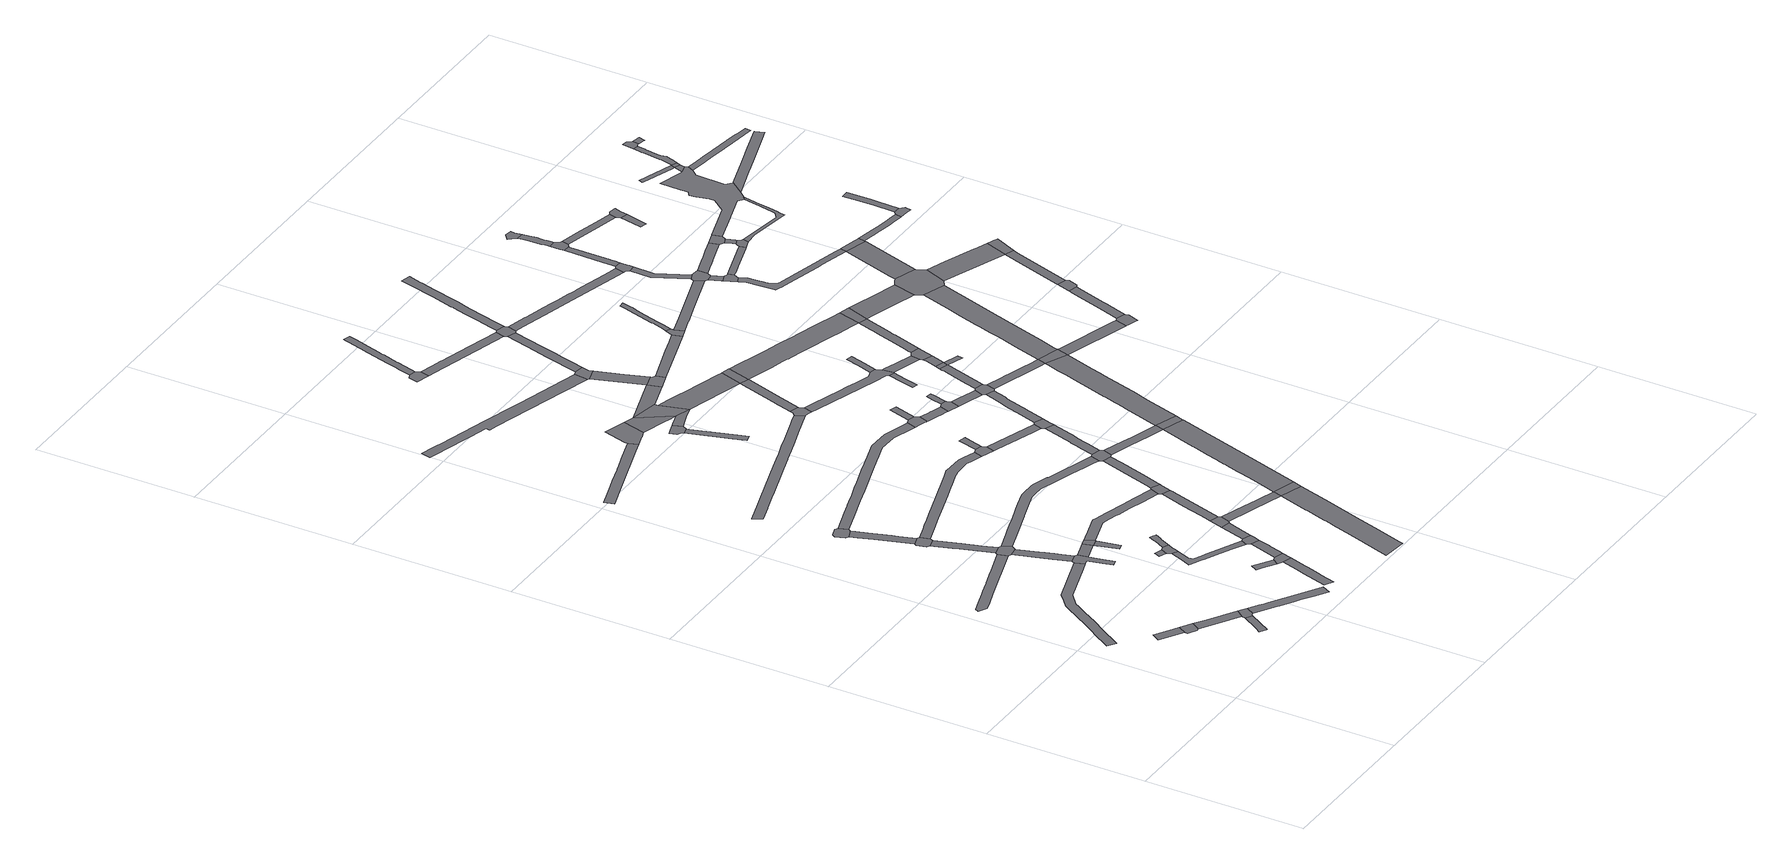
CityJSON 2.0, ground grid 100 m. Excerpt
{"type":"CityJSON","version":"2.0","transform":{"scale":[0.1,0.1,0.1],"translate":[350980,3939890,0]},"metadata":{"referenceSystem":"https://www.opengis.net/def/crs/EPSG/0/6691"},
"CityObjects":{
"road1":{"type":"Road","attributes":{"RoadStructureAttribute.sectionType":"1"},"geometry":[{"type":"MultiSurface","lod":"1","boundaries":[[[0,1,2,3,4,5]]]}]},
"road2":{"type":"Road","geometry":[{"type":"MultiSurface","lod":"1","boundaries":[[[6,7,8,1,0,9]]]}]},
"road3":{"type":"Road","attributes":{"RoadStructureAttribute.sectionType":"1"},"geometry":[{"type":"MultiSurface","lod":"1","boundaries":[[[10,11,12,8,7,13,14]]]}]},
"road4":{"type":"Road","attributes":{"RoadStructureAttribute.sectionType":"1"},"geometry":[{"type":"MultiSurface","lod":"1","boundaries":[[[15,16,17,18,19,20,21,22,23,24,25,26,27,28,29,30,31,32,33,34,35,36]]]}]},
"road5":{"type":"Road","attributes":{"RoadStructureAttribute.sectionType":"1"},"geometry":[{"type":"MultiSurface","lod":"1","boundaries":[[[37,38,39,40,41,42]]]}]},
"road6":{"type":"Road","attributes":{"RoadStructureAttribute.sectionType":"1"},"geometry":[{"type":"MultiSurface","lod":"1","boundaries":[[[43,44,45,46,47,48,49,50,51,52,53,54,55,56,57,58,59]]]}]},
"road7":{"type":"Road","geometry":[{"type":"MultiSurface","lod":"1","boundaries":[[[37,42,60,61,62,63,10,14]]]}]},
"road8":{"type":"Road","attributes":{"RoadStructureAttribute.sectionType":"1"},"geometry":[{"type":"MultiSurface","lod":"1","boundaries":[[[64,65,66,67,68,69,70,71,62,61,72,73,74,75,76,77,78]]]}]},
"road9":{"type":"Road","geometry":[{"type":"MultiSurface","lod":"1","boundaries":[[[79,80,81,82,83,84,85,86]]]}]},
"road10":{"type":"Road","attributes":{"RoadStructureAttribute.sectionType":"1"},"geometry":[{"type":"MultiSurface","lod":"1","boundaries":[[[87,88,89,90,91,92,84,83,93,94,95,96]]]}]},
"road11":{"type":"Road","geometry":[{"type":"MultiSurface","lod":"1","boundaries":[[[97,98,99,100,101,102,103,87,96]]]}]},
"road12":{"type":"Road","attributes":{"RoadStructureAttribute.sectionType":"1"},"geometry":[{"type":"MultiSurface","lod":"1","boundaries":[[[104,105,106,107,108,109,101,100,110,111,112,113]]]}]},
"road13":{"type":"Road","geometry":[{"type":"MultiSurface","lod":"1","boundaries":[[[114,115,116,117,118,119,120,121,122,123,27,26]]]}]},
"road14":{"type":"Road","attributes":{"RoadStructureAttribute.sectionType":"1"},"geometry":[{"type":"MultiSurface","lod":"1","boundaries":[[[124,125,126,123,122,127,128,129,130,131,132]]]}]},
"road15":{"type":"Road","geometry":[{"type":"MultiSurface","lod":"1","boundaries":[[[131,133,134,104,113,43,59,132]]]}]},
"road16":{"type":"Road","attributes":{"RoadStructureAttribute.sectionType":"1"},"geometry":[{"type":"MultiSurface","lod":"1","boundaries":[[[135,121,120,136,137]]]}]},
"road17":{"type":"Road","attributes":{"RoadStructureAttribute.sectionType":"1"},"geometry":[{"type":"MultiSurface","lod":"1","boundaries":[[[138,139,140,141,142,143,144,145,146,147,148,149]]]}]},
"road18":{"type":"Road","geometry":[{"type":"MultiSurface","lod":"1","boundaries":[[[150,151,152,153,154,155]]]}]},
"road19":{"type":"Road","geometry":[{"type":"MultiSurface","lod":"1","boundaries":[[[156,157,158,159,160]]]}]},
"road20":{"type":"Road","geometry":[{"type":"MultiSurface","lod":"1","boundaries":[[[161,162,163,164]]]}]},
"road21":{"type":"Road","geometry":[{"type":"MultiSurface","lod":"1","boundaries":[[[135,137,164,163,165,166]]]}]},
"road22":{"type":"Road","geometry":[{"type":"MultiSurface","lod":"1","boundaries":[[[167,150,155,168,169,170,171,172,173,174]]]}]},
"road23":{"type":"Road","attributes":{"RoadStructureAttribute.sectionType":"1"},"geometry":[{"type":"MultiSurface","lod":"1","boundaries":[[[175,176,177,178,179,180,181,182,169,168,183,184,185,186,187,188,189,190,191,192,193,194,195,196]]]}]},
"road24":{"type":"Road","geometry":[{"type":"MultiSurface","lod":"1","boundaries":[[[149,148,197,198,199,156,160]]]}]},
"road25":{"type":"Road","attributes":{"RoadStructureAttribute.sectionType":"1"},"geometry":[{"type":"MultiSurface","lod":"1","boundaries":[[[200,201,202,203,204,205,206,207,208,167,174]]]}]},
"road26":{"type":"Road","attributes":{"RoadStructureAttribute.sectionType":"1"},"geometry":[{"type":"MultiSurface","lod":"1","boundaries":[[[209,210,211,212,213,214,215,216,217,218,219,220,221,222,223]]]}]},
"road27":{"type":"Road","attributes":{"RoadStructureAttribute.sectionType":"1"},"geometry":[{"type":"MultiSurface","lod":"1","boundaries":[[[198,224,225,226,227,228,229,230,231,199]]]}]},
"road28":{"type":"Road","geometry":[{"type":"MultiSurface","lod":"1","boundaries":[[[232,229,228,233,234,235,175,196]]]}]},
"road29":{"type":"Road","attributes":{"RoadStructureAttribute.sectionType":"1"},"geometry":[{"type":"MultiSurface","lod":"1","boundaries":[[[234,236,237,238,239,235]]]}]},
"road30":{"type":"Road","attributes":{"RoadStructureAttribute.sectionType":"1"},"geometry":[{"type":"MultiSurface","lod":"1","boundaries":[[[240,241,242,243,244,245,246,247,248,249,250,251,252,253,254,103,102,255,256,257,258,259,260,261,262,263,264,265,266,267,268,269]]]}]},
"road31":{"type":"Road","attributes":{"RoadStructureAttribute.sectionType":"1"},"geometry":[{"type":"MultiSurface","lod":"1","boundaries":[[[270,271,272,273,274,275,276,277,278,279,280,166,165,281,282,283,284,285,286,287,288,289,290]]]}]},
"road32":{"type":"Road","geometry":[{"type":"MultiSurface","lod":"1","boundaries":[[[291,292,293,294,295,238,237,296]]]}]},
"road33":{"type":"Road","attributes":{"RoadStructureAttribute.sectionType":"1"},"geometry":[{"type":"MultiSurface","lod":"1","boundaries":[[[297,298,299,300,301,302,303,304,305,306,307,308,309,310,311,312,313,314,315,316,317,318,319,320,321,322,323,324,325,326,327,328,329,330,331,332,333,334,335,134,133]]]}]},
"road34":{"type":"Road","attributes":{"RoadStructureAttribute.sectionType":"1"},"geometry":[{"type":"MultiSurface","lod":"1","boundaries":[[[336,337,338,339,340,341,342,343,344,345,346,347,348,349,350,351,352,353,354,355,356,357,358,359,360,361,362,363,364,365,366]]]}]},
"road35":{"type":"Road","attributes":{"RoadStructureAttribute.sectionType":"1"},"geometry":[{"type":"MultiSurface","lod":"1","boundaries":[[[85,367,368,369,370,371,372,373,374,375,376,377,378,379,380,381,382,383,384,385,386,387,388,389,390,391,392,393,394,395,396,397,398,399,400,86]]]}]},
"road36":{"type":"Road","attributes":{"RoadStructureAttribute.sectionType":"1"},"geometry":[{"type":"MultiSurface","lod":"1","boundaries":[[[401,402,403,404,405,406,407,408,293,292]]]}]},
"road37":{"type":"Road","attributes":{"RoadStructureAttribute.sectionType":"1"},"geometry":[{"type":"MultiSurface","lod":"1","boundaries":[[[409,410,411,412,413,414,415,416,417,418,419,420,421,422,423,424,425]]]}]},
"road38":{"type":"Road","geometry":[{"type":"MultiSurface","lod":"1","boundaries":[[[213,212,426,427,428,429,430,431]]]}]},
"road39":{"type":"Road","attributes":{"RoadStructureAttribute.sectionType":"1"},"geometry":[{"type":"MultiSurface","lod":"1","boundaries":[[[432,433,434,435,436,437,438,439,440,441,442,443,444,445,446,447,448,449,450,451,452,453]]]}]},
"road40":{"type":"Road","attributes":{"RoadStructureAttribute.sectionType":"1"},"geometry":[{"type":"MultiSurface","lod":"1","boundaries":[[[454,455,414,456,457,458,291,296]]]}]},
"road41":{"type":"Road","geometry":[{"type":"MultiSurface","lod":"1","boundaries":[[[289,405,404,459,460,461,462,290]]]}]},
"road42":{"type":"Road","attributes":{"RoadStructureAttribute.sectionType":"1"},"geometry":[{"type":"MultiSurface","lod":"1","boundaries":[[[463,464,465,466,467,468,469,470]]]}]},
"road43":{"type":"Road","attributes":{"RoadStructureAttribute.sectionType":"1"},"geometry":[{"type":"MultiSurface","lod":"1","boundaries":[[[471,472,473,474,475,476,463,470]]]}]},
"road44":{"type":"Road","attributes":{"RoadStructureAttribute.sectionType":"1"},"geometry":[{"type":"MultiSurface","lod":"1","boundaries":[[[477,478,479,480,481,429,428]]]}]},
"road45":{"type":"Road","attributes":{"RoadStructureAttribute.sectionType":"1"},"geometry":[{"type":"MultiSurface","lod":"1","boundaries":[[[482,483,484,462,461,485,486,487,488,489,490]]]}]},
"road46":{"type":"Road","attributes":{"RoadStructureAttribute.sectionType":"1"},"geometry":[{"type":"MultiSurface","lod":"1","boundaries":[[[480,491,465,464,492,493,494]]]}]},
"road47":{"type":"Road","geometry":[{"type":"MultiSurface","lod":"1","boundaries":[[[480,494,495,496,481]]]}]},
"road48":{"type":"Road","geometry":[{"type":"MultiSurface","lod":"1","boundaries":[[[414,413,497,456]]]}]},
"road49":{"type":"Road","geometry":[{"type":"MultiSurface","lod":"1","boundaries":[[[240,269,498,499,500,501]]]}]},
"road50":{"type":"Road","geometry":[{"type":"MultiSurface","lod":"1","boundaries":[[[502,503,504,505,506,507]]]}]},
"road51":{"type":"Road","geometry":[{"type":"MultiSurface","lod":"1","boundaries":[[[500,508,509,510,511,501]]]}]},
"road52":{"type":"Road","attributes":{"RoadStructureAttribute.sectionType":"1"},"geometry":[{"type":"MultiSurface","lod":"1","boundaries":[[[481,496,512,513,514]]]}]},
"road53":{"type":"Road","geometry":[{"type":"MultiSurface","lod":"1","boundaries":[[[515,516,517,518,519,312,311,482,490]]]}]},
"road54":{"type":"Road","geometry":[{"type":"MultiSurface","lod":"1","boundaries":[[[520,366,365,521,522,523,524,525]]]}]},
"road55":{"type":"Road","attributes":{"RoadStructureAttribute.sectionType":"1"},"geometry":[{"type":"MultiSurface","lod":"1","boundaries":[[[498,526,527,528,529,530,531,532,533,534,535,499]]]}]},
"road56":{"type":"Road","geometry":[{"type":"MultiSurface","lod":"1","boundaries":[[[382,381,536,537,538,539,540,541,542]]]}]},
"road57":{"type":"Road","attributes":{"RoadStructureAttribute.sectionType":"1"},"geometry":[{"type":"MultiSurface","lod":"1","boundaries":[[[543,544,545,546,547,548,549,550,551,552,553,554,555,556,557,558,559,560,561,562,563,564,502,507]]]}]},
"road58":{"type":"Road","attributes":{"RoadStructureAttribute.sectionType":"1"},"geometry":[{"type":"MultiSurface","lod":"1","boundaries":[[[565,566,567,568,569,519,518,570,571,572,573,574,575,576,577,578]]]}]},
"road59":{"type":"Road","attributes":{"RoadStructureAttribute.sectionType":"1"},"geometry":[{"type":"MultiSurface","lod":"1","boundaries":[[[579,580,581,582,583,584,585,586,495,494,587,588]]]}]},
"road60":{"type":"Road","attributes":{"RoadStructureAttribute.sectionType":"1"},"geometry":[{"type":"MultiSurface","lod":"1","boundaries":[[[589,590,591,592,593,594,595,596,597,598,599,600,601,602,603,604,456,497]]]}]},
"road61":{"type":"Road","geometry":[{"type":"MultiSurface","lod":"1","boundaries":[[[541,605,606,542]]]}]},
"road62":{"type":"Road","attributes":{"RoadStructureAttribute.sectionType":"1"},"geometry":[{"type":"MultiSurface","lod":"1","boundaries":[[[607,514,608,609,610]]]}]},
"road63":{"type":"Road","attributes":{"RoadStructureAttribute.sectionType":"1"},"geometry":[{"type":"MultiSurface","lod":"1","boundaries":[[[611,612,613,614,516,515,615,616,617,618,619,620,591,621]]]}]},
"road64":{"type":"Road","geometry":[{"type":"MultiSurface","lod":"1","boundaries":[[[622,623,624,444,443,607,610]]]}]},
"road65":{"type":"Road","attributes":{"RoadStructureAttribute.sectionType":"1"},"geometry":[{"type":"MultiSurface","lod":"1","boundaries":[[[524,625,626,587,627,628,629,525]]]}]},
"road66":{"type":"Road","geometry":[{"type":"MultiSurface","lod":"1","boundaries":[[[513,630,631,632,633,634,635,608,514]]]}]},
"road67":{"type":"Road","attributes":{"RoadStructureAttribute.sectionType":"1"},"geometry":[{"type":"MultiSurface","lod":"1","boundaries":[[[636,637,638,639,540,539,640,641,642,643,644,645]]]}]},
"road68":{"type":"Road","attributes":{"RoadStructureAttribute.sectionType":"1"},"geometry":[{"type":"MultiSurface","lod":"1","boundaries":[[[646,647,648,649,650,651,652,653,654,655,656,657,506,505]]]}]},
"road69":{"type":"Road","geometry":[{"type":"MultiSurface","lod":"1","boundaries":[[[532,531,578,577,658,659,660,661]]]}]},
"road70":{"type":"Road","geometry":[{"type":"MultiSurface","lod":"1","boundaries":[[[662,663,664,636,645,665,666]]]}]},
"road71":{"type":"Road","attributes":{"RoadStructureAttribute.sectionType":"1"},"geometry":[{"type":"MultiSurface","lod":"1","boundaries":[[[667,668,669,670,671,672,673,674,675,676,677,523,522,678,679,680,681,682,683]]]}]},
"road72":{"type":"Road","geometry":[{"type":"MultiSurface","lod":"1","boundaries":[[[587,626,684,685,686,588]]]}]},
"road73":{"type":"Road","attributes":{"RoadStructureAttribute.sectionType":"1"},"geometry":[{"type":"MultiSurface","lod":"1","boundaries":[[[687,688,689,690,691,692,693,694,695,696,697,624,623]]]}]},
"road74":{"type":"Road","geometry":[{"type":"MultiSurface","lod":"1","boundaries":[[[663,698,699,700,701,664]]]}]},
"road75":{"type":"Road","attributes":{"RoadStructureAttribute.sectionType":"1"},"geometry":[{"type":"MultiSurface","lod":"1","boundaries":[[[660,702,703,704,705,706,707,708,709,710,711,712,661]]]}]},
"road76":{"type":"Road","attributes":{"RoadStructureAttribute.sectionType":"1"},"geometry":[{"type":"MultiSurface","lod":"1","boundaries":[[[665,713,714,715,716,717,718,666]]]}]},
"road77":{"type":"Road","geometry":[{"type":"MultiSurface","lod":"1","boundaries":[[[591,590,719,720,721,621]]]}]},
"road78":{"type":"Road","attributes":{"RoadStructureAttribute.sectionType":"1"},"geometry":[{"type":"MultiSurface","lod":"1","boundaries":[[[722,723,633,632,724,725,726]]]}]},
"road79":{"type":"Road","geometry":[{"type":"MultiSurface","lod":"1","boundaries":[[[727,728,729,730,667,683]]]}]},
"road80":{"type":"Road","geometry":[{"type":"MultiSurface","lod":"1","boundaries":[[[731,732,733,716,715,709,708,734]]]}]},
"road81":{"type":"Road","geometry":[{"type":"MultiSurface","lod":"1","boundaries":[[[693,692,735,736,737,738,739,652,651]]]}]},
"road82":{"type":"Road","geometry":[{"type":"MultiSurface","lod":"1","boundaries":[[[670,740,741,742,743,671]]]}]},
"road83":{"type":"Road","attributes":{"RoadStructureAttribute.sectionType":"1"},"geometry":[{"type":"MultiSurface","lod":"1","boundaries":[[[744,745,746,747,748,749,750,751,752,753,754,755,756,757,758,759,760,761,762,763,621,721,764,765,766,767,768,769,770]]]}]},
"road84":{"type":"Road","attributes":{"RoadStructureAttribute.sectionType":"1"},"geometry":[{"type":"MultiSurface","lod":"1","boundaries":[[[668,771,772,773,774,775,776,777,669]]]}]},
"road85":{"type":"Road","attributes":{"RoadStructureAttribute.sectionType":"1"},"geometry":[{"type":"MultiSurface","lod":"1","boundaries":[[[778,779,780,781,733,732,782,783,784,785,786,787,788,789,785,790]]]}]},
"road86":{"type":"Road","geometry":[{"type":"MultiSurface","lod":"1","boundaries":[[[785,789,791,790]]]}]},
"road87":{"type":"Road","attributes":{"RoadStructureAttribute.sectionType":"1"},"geometry":[{"type":"MultiSurface","lod":"1","boundaries":[[[792,793,794,795,796,731,734,797,798,799,800,801,802,744,803]]]}]},
"road88":{"type":"Road","geometry":[{"type":"MultiSurface","lod":"1","boundaries":[[[804,805,726,725,806,807]]]}]},
"road89":{"type":"Road","attributes":{"RoadStructureAttribute.sectionType":"1"},"geometry":[{"type":"MultiSurface","lod":"1","boundaries":[[[808,809,810,811,812,813,814,815,685,684,816,817,818,819,820,821,822,823,824,825,826,827,828,829,830,831,832,833]]]}]},
"road90":{"type":"Road","attributes":{"RoadStructureAttribute.sectionType":"1"},"geometry":[{"type":"MultiSurface","lod":"1","boundaries":[[[834,835,836,837,838,839,840,841,842,843,844,739,738,845,846,847,848,849,850,851,852,853,854,855]]]}]},
"road91":{"type":"Road","attributes":{"RoadStructureAttribute.sectionType":"1"},"geometry":[{"type":"MultiSurface","lod":"1","boundaries":[[[856,857,858,859,860,791,789]]]}]},
"road92":{"type":"Road","geometry":[{"type":"MultiSurface","lod":"1","boundaries":[[[775,774,858,857,861,862,863]]]}]},
"road93":{"type":"Road","attributes":{"RoadStructureAttribute.sectionType":"1"},"geometry":[{"type":"MultiSurface","lod":"1","boundaries":[[[864,865,866,867,868,869,870,871,872,873,874,875,876,877,878,805,804]]]}]},
"road94":{"type":"Road","attributes":{"RoadStructureAttribute.sectionType":"1"},"geometry":[{"type":"MultiSurface","lod":"1","boundaries":[[[879,880,881,882,883,884,885,886,887,888,889,890,891,892,893,894,895,896,897,898,899,736,735]]]}]},
"road95":{"type":"Road","geometry":[{"type":"MultiSurface","lod":"1","boundaries":[[[744,770,900,803]]]}]},
"road96":{"type":"Road","attributes":{"RoadStructureAttribute.sectionType":"1"},"geometry":[{"type":"MultiSurface","lod":"1","boundaries":[[[806,901,902,903,904,905,906,907,807]]]}]},
"road97":{"type":"Road","geometry":[{"type":"MultiSurface","lod":"1","boundaries":[[[832,908,909,833]]]}]},
"road98":{"type":"Road","attributes":{"RoadStructureAttribute.sectionType":"1"},"geometry":[{"type":"MultiSurface","lod":"1","boundaries":[[[910,911,912,909,908,832,913,914,915,916,917,918,863,862,919,920,921,922,908,923,924,925,926,927,928]]]}]},
"road99":{"type":"Road","attributes":{"RoadStructureAttribute.sectionType":"1"},"geometry":[{"type":"MultiSurface","lod":"1","boundaries":[[[929,930,900,770,931,932]]]}]},
"road100":{"type":"Road","attributes":{"RoadStructureAttribute.sectionType":"1"},"geometry":[{"type":"MultiSurface","lod":"1","boundaries":[[[933,934,935,936,937,938,939,940,941,942,943,944,945,946,947,803,900]]]}]},
"road101":{"type":"Road","attributes":{"RoadStructureAttribute.sectionType":"1"},"geometry":[{"type":"MultiSurface","lod":"1","boundaries":[[[948,949,950,951,952,953,954,955,956]]]}]},
"road102":{"type":"Road","geometry":[{"type":"MultiSurface","lod":"1","boundaries":[[[957,956,955,958,959,960,961,962,884,883]]]}]},
"road103":{"type":"Road","geometry":[{"type":"MultiSurface","lod":"1","boundaries":[[[963,952,951,905,904,964,965,966,967]]]}]},
"road104":{"type":"Road","attributes":{"RoadStructureAttribute.sectionType":"1"},"geometry":[{"type":"MultiSurface","lod":"1","boundaries":[[[968,969,970,971,965,964,972,973,974]]]}]},
"road105":{"type":"Road","geometry":[{"type":"MultiSurface","lod":"1","boundaries":[[[975,976,977,978,974,973,979,980,981,982,983]]]}]},
"road106":{"type":"Road","attributes":{"RoadStructureAttribute.sectionType":"1"},"geometry":[{"type":"MultiSurface","lod":"1","boundaries":[[[984,985,986,961,960,987,988,989,990,991,992,993,994]]]}]},
"road107":{"type":"Road","geometry":[{"type":"MultiSurface","lod":"1","boundaries":[[[995,996,997,932,931,998,999,1000,1001]]]}]},
"road108":{"type":"Road","geometry":[{"type":"MultiSurface","lod":"1","boundaries":[[[993,1002,1003,1004,1005,1006,1007,994]]]}]},
"road109":{"type":"Road","attributes":{"RoadStructureAttribute.sectionType":"1"},"geometry":[{"type":"MultiSurface","lod":"1","boundaries":[[[1008,1009,1010,1011,1012,1006,1005,1013,1014,1015,1016,1017,1018,1019,1020,1021,1022,1023,1024]]]}]},
"road110":{"type":"Road","geometry":[{"type":"MultiSurface","lod":"1","boundaries":[[[1025,1026,1024,1023,1027,1028,1029,1030]]]}]},
"road111":{"type":"Road","attributes":{"RoadStructureAttribute.sectionType":"1"},"geometry":[{"type":"MultiSurface","lod":"1","boundaries":[[[1031,1032,1033,1034,1035,1036,963,967,1037,1038,1039,1040,1041,1042]]]}]},
"road112":{"type":"Road","attributes":{"RoadStructureAttribute.sectionType":"1"},"geometry":[{"type":"MultiSurface","lod":"1","boundaries":[[[1043,1044,1045,977,976,1046,1047,1048,1049]]]}]},
"road113":{"type":"Road","geometry":[{"type":"MultiSurface","lod":"1","boundaries":[[[939,938,1050,1051,1052,1053,1054,910,928]]]}]},
"road114":{"type":"Road","attributes":{"RoadStructureAttribute.sectionType":"1"},"geometry":[{"type":"MultiSurface","lod":"1","boundaries":[[[1055,1056,1057,1058,1059,1060,1061,1062,1063,1064,975,983,1065,1066,1067,1068,1069,1070,1071,1072,1073,1074,1075,1076,1077,1078]]]}]},
"road115":{"type":"Road","attributes":{"RoadStructureAttribute.sectionType":"1"},"geometry":[{"type":"MultiSurface","lod":"1","boundaries":[[[1079,1080,1081,997,996,1082,1083,1084,1085,1086]]]}]},
"road116":{"type":"Road","attributes":{"RoadStructureAttribute.sectionType":"1"},"geometry":[{"type":"MultiSurface","lod":"1","boundaries":[[[1087,1088,1089,1003,1002,1090,1091,1092,1093]]]}]},
"road117":{"type":"Road","geometry":[{"type":"MultiSurface","lod":"1","boundaries":[[[1094,1095,1096,1097,1079,1086]]]}]},
"road118":{"type":"Road","attributes":{"RoadStructureAttribute.sectionType":"1"},"geometry":[{"type":"MultiSurface","lod":"1","boundaries":[[[1098,1053,1052,1099,1078]]]}]},
"road119":{"type":"Road","geometry":[{"type":"MultiSurface","lod":"1","boundaries":[[[1100,1101,1102,1103,1104,1105,1106,1107,1108,1043,1049]]]}]},
"road120":{"type":"Road","geometry":[{"type":"MultiSurface","lod":"1","boundaries":[[[1042,1109,1110,1111,1112,1113,1114,1031]]]}]},
"road121":{"type":"Road","attributes":{"RoadStructureAttribute.sectionType":"1"},"geometry":[{"type":"MultiSurface","lod":"1","boundaries":[[[1110,1115,1107,1106,1116,1111]]]}]},
"road122":{"type":"Road","attributes":{"RoadStructureAttribute.sectionType":"1"},"geometry":[{"type":"MultiSurface","lod":"1","boundaries":[[[1117,1118,1119,1051,1050,1120,1121,1122]]]}]},
"road123":{"type":"Road","attributes":{"RoadStructureAttribute.sectionType":"1"},"geometry":[{"type":"MultiSurface","lod":"1","boundaries":[[[1123,1124,1125,1126,1127,1128,1129]]]}]},
"road124":{"type":"Road","attributes":{"RoadStructureAttribute.sectionType":"1"},"geometry":[{"type":"MultiSurface","lod":"1","boundaries":[[[1130,1131,1097,1096,1132,1133,1134,1121]]]}]},
"road125":{"type":"Road","geometry":[{"type":"MultiSurface","lod":"1","boundaries":[[[1099,1135,1136,1137,1138,1139,1055,1078]]]}]},
"road126":{"type":"Road","attributes":{"RoadStructureAttribute.sectionType":"1"},"geometry":[{"type":"MultiSurface","lod":"1","boundaries":[[[1092,1129,1128,1140,1141,1142,1093]]]}]},
"road127":{"type":"Road","attributes":{"RoadStructureAttribute.sectionType":"1"},"geometry":[{"type":"MultiSurface","lod":"1","boundaries":[[[1143,1144,1145,1146,1147,1148,1149,1150,1151,1152,1153,1154,1155,1156,1157,1158,1159,1160,1102,1101]]]}]},
"road128":{"type":"Road","geometry":[{"type":"MultiSurface","lod":"1","boundaries":[[[1121,1134,1161,1162,1163,1122]]]}]},
"road129":{"type":"Road","attributes":{"RoadStructureAttribute.sectionType":"1"},"geometry":[{"type":"MultiSurface","lod":"1","boundaries":[[[1135,1164,1165,1166,1167,1168,1169,1170,1171,1172,1173,1174,1175,1176,1136]]]}]},
"road130":{"type":"Road","geometry":[{"type":"MultiSurface","lod":"1","boundaries":[[[1177,1178,1179,1180,1181,1182,1183,1184,1185,1186,1187,1188,1189,1190,1113,1112,1191,1192,1193,1194,1154,1153,1195,1196,1197,1198,1199]]]}]},
"road131":{"type":"Road","geometry":[{"type":"MultiSurface","lod":"1","boundaries":[[[1170,1169,1200,1201,1202,1203,1204,1205]]]}]},
"road132":{"type":"Road","attributes":{"RoadStructureAttribute.sectionType":"1"},"geometry":[{"type":"MultiSurface","lod":"1","boundaries":[[[1204,1206,1207,1208,1209,1210,1211,1205]]]}]},
"road133":{"type":"Road","attributes":{"RoadStructureAttribute.sectionType":"1"},"geometry":[{"type":"MultiSurface","lod":"1","boundaries":[[[1212,1213,1214,1215,1216,1217,1218]]]}]},
"road134":{"type":"Road","geometry":[{"type":"MultiSurface","lod":"1","boundaries":[[[1179,1178,1219,1218]]]}]},
"road135":{"type":"Road","geometry":[{"type":"MultiSurface","lod":"1","boundaries":[[[1219,1220,1221,1212,1218]]]}]},
"road136":{"type":"Road","attributes":{"RoadStructureAttribute.sectionType":"1"},"geometry":[{"type":"MultiSurface","lod":"1","boundaries":[[[1222,1223,1224,1225,1226,1227,1228,1229,1221,1220,1230,1231,1232,1233,1234,1235,1236,1237]]]}]},
"road137":{"type":"Road","attributes":{"RoadStructureAttribute.sectionType":"1"},"geometry":[{"type":"MultiSurface","lod":"1","boundaries":[[[1238,1239,1240,1241,1242,1243,1244,1245,1246,1247,1248,1249,1250,1251,1252,1196,1195]]]}]},
"road138":{"type":"Road","geometry":[{"type":"MultiSurface","lod":"1","boundaries":[[[1253,1254,1255,1256,1257,1258,1222,1237]]]}]},
"road139":{"type":"Road","geometry":[{"type":"MultiSurface","lod":"1","boundaries":[[[1255,1259,1260,1261,1256]]]}]},
"road140":{"type":"Road","attributes":{"RoadStructureAttribute.sectionType":"1"},"geometry":[{"type":"MultiSurface","lod":"1","boundaries":[[[1262,1263,1264,1265,1266,1267,1268,1269,1270,1271,1272,1273,1274,1275,1276,1277,1177,1199]]]}]}
},
"vertices":[
[464,586,0],[495,637,0],[477,649,0],[460,659,0],[357,723,0],[325,673,0],
[514,537,0],[532,541,0],[565,593,0],[464,567,0],
[802,444,0],[720,496,0],[637,547,0],[655,465,0],[762,397,0],
[180,853,0],[273,1003,0],[304,1051,0],[358,1139,0],[362,1145,0],[400,1206,0],[411,1223,0],[428,1252,0],[495,1310,0],[499,1313,0],[762,1397,0],[814,1413,0],[795,1471,0],[468,1366,0],[440,1343,0],[424,1328,0],[381,1290,0],[364,1263,0],[260,1095,0],[211,1017,0],[209,1013,0],[130,887,0],
[759,372,0],[695,271,0],[671,234,0],[707,210,0],[713,207,0],[799,348,0],
[663,1882,0],[503,1829,0],[491,1825,0],[469,1818,0],[441,1809,0],[376,1788,0],[366,1784,0],[351,1779,0],[287,1759,0],[258,1750,0],[169,1720,0],[104,1700,0],[92,1678,0],[144,1648,0],[200,1666,0],[287,1695,0],[681,1824,0],
[803,356,0],[820,361,0],[852,413,0],[821,433,0],
[1253,163,0],[1142,232,0],[1041,295,0],[1040,295,0],[965,342,0],[940,357,0],[914,373,0],[895,385,0],[959,275,0],[964,272,0],[1046,221,0],[1078,201,0],[1140,162,0],[1151,155,0],[1225,110,0],
[449,2785,0],[393,2766,0],[380,2748,0],[402,2691,0],[420,2682,0],[477,2703,0],[489,2720,0],[468,2776,0],
[590,2350,0],[558,2449,0],[547,2483,0],[521,2560,0],[513,2586,0],[485,2678,0],[421,2679,0],[436,2633,0],[464,2544,0],[533,2329,0],
[524,2315,0],[539,2258,0],[549,2253,0],[559,2248,0],[617,2263,0],[623,2282,0],[608,2341,0],
[728,1915,0],[699,2003,0],[693,2023,0],[665,2110,0],[664,2112,0],[656,2136,0],[598,2125,0],[602,2112,0],[641,1994,0],[672,1898,0],
[829,1418,0],[849,1424,0],[869,1334,0],[882,1274,0],[918,1285,0],[901,1371,0],[887,1436,0],[878,1497,0],[859,1507,0],[804,1489,0],
[706,1794,0],[735,1705,0],[771,1593,0],[837,1577,0],[825,1616,0],[809,1667,0],[806,1675,0],[758,1825,0],[700,1814,0],
[774,1853,0],[747,1906,0],
[988,1531,0],[984,1467,0],[1005,1473,0],
[1339,379,0],[1321,320,0],[1274,168,0],[1327,140,0],[1358,237,0],[1363,253,0],[1383,315,0],[1387,328,0],[1396,357,0],[1406,391,0],[1429,464,0],[1371,482,0],
[1149,1123,0],[1102,1140,0],[1096,1124,0],[1094,1119,0],[1087,1103,0],[1132,1085,0],
[1364,539,0],[1249,610,0],[1226,571,0],[1260,550,0],[1340,501,0],
[1045,1329,0],[1083,1340,0],[1053,1481,0],[1009,1470,0],
[1056,1489,0],[1028,1544,0],
[1177,1132,0],[1145,1057,0],[1181,1037,0],[1191,1061,0],[1200,1084,0],[1203,1092,0],[1206,1101,0],[1217,1118,0],
[1449,788,0],[1333,843,0],[1235,890,0],[1206,903,0],[1157,927,0],[1149,956,0],[1154,966,0],[1179,1031,0],[1141,1046,0],[1115,981,0],[1095,933,0],[1093,927,0],[1090,918,0],[1106,910,0],[1113,906,0],[1122,901,0],[1160,883,0],[1182,873,0],[1252,838,0],[1253,838,0],[1352,790,0],[1431,751,0],
[1432,474,0],[1449,530,0],[1391,549,0],
[1220,1127,0],[1248,1181,0],[1253,1189,0],[1271,1228,0],[1258,1235,0],[1256,1236,0],[1235,1246,0],[1218,1212,0],[1210,1196,0],
[84,3967,0],[276,4028,0],[617,4137,0],[688,4159,0],[669,4219,0],[596,4195,0],[510,4167,0],[440,4144,0],[405,4133,0],[400,4131,0],[284,4095,0],[205,4069,0],[155,4053,0],[153,4052,0],[66,4025,0],
[1460,562,0],[1478,620,0],[1481,631,0],[1483,636,0],[1505,709,0],[1448,727,0],[1406,595,0],[1403,587,0],
[1440,747,0],[1517,747,0],[1526,777,0],[1469,795,0],
[1546,839,0],[1578,943,0],[1518,955,0],[1516,948,0],
[1531,2520,0],[1452,2546,0],[1446,2548,0],[1416,2557,0],[1291,2560,0],[1287,2560,0],[1227,2540,0],[1226,2540,0],[1176,2524,0],[904,2437,0],[900,2435,0],[883,2430,0],[786,2399,0],[733,2382,0],[693,2368,0],[722,2314,0],[830,2349,0],[937,2384,0],[938,2384,0],[1061,2422,0],[1144,2450,0],[1176,2460,0],[1177,2461,0],[1268,2490,0],[1282,2493,0],[1294,2497,0],[1297,2498,0],[1407,2499,0],[1434,2491,0],[1513,2465,0],
[1543,1523,0],[1468,1544,0],[1467,1544,0],[1342,1578,0],[1295,1591,0],[1262,1600,0],[1234,1607,0],[1226,1605,0],[1203,1597,0],[1111,1569,0],[1059,1553,0],[1234,1544,0],[1253,1540,0],[1256,1539,0],[1340,1518,0],[1360,1512,0],[1440,1490,0],[1530,1463,0],[1539,1461,0],[1651,1430,0],[1671,1487,0],
[1614,1011,0],[1605,1026,0],[1547,1045,0],[1525,975,0],[1521,962,0],[1595,953,0],
[915,1898,0],[1083,1953,0],[1084,1953,0],[1088,1955,0],[1189,1988,0],[1277,2015,0],[1291,2016,0],[1321,2016,0],[1377,2017,0],[1489,1981,0],[1595,1948,0],[1597,1948,0],[1695,1916,0],[1749,1899,0],[1793,1885,0],[1809,1943,0],[1658,1991,0],[1650,1994,0],[1642,1996,0],[1498,2042,0],[1498,2043,0],[1396,2074,0],[1394,2075,0],[1384,2078,0],[1294,2077,0],[1273,2076,0],[1272,2076,0],[1179,2047,0],[1152,2039,0],[1128,2031,0],[1026,1997,0],[1014,1993,0],[983,1984,0],[959,1976,0],[908,1959,0],[895,1955,0],[876,1949,0],[863,1944,0],[837,1936,0],
[1317,3553,0],[1291,3544,0],[1136,3495,0],[1095,3482,0],[1057,3470,0],[985,3447,0],[927,3429,0],[854,3406,0],[545,3307,0],[468,3283,0],[467,3282,0],[321,3236,0],[348,3179,0],[459,3215,0],[461,3216,0],[562,3248,0],[593,3257,0],[695,3290,0],[706,3294,0],[808,3326,0],[810,3327,0],[948,3370,0],[951,3371,0],[957,3373,0],[961,3375,0],[1047,3401,0],[1108,3421,0],[1133,3429,0],[1226,3460,0],[1399,3515,0],[1378,3572,0],
[634,2766,0],[777,2812,0],[882,2845,0],[984,2877,0],[998,2882,0],[1124,2923,0],[1146,2930,0],[1187,2943,0],[1232,2957,0],[1283,2973,0],[1318,2984,0],[1442,2982,0],[1568,2943,0],[1575,2941,0],[1597,2934,0],[1616,2991,0],[1530,3018,0],[1450,3043,0],[1361,3043,0],[1307,3043,0],[1284,3036,0],[1263,3029,0],[1259,3028,0],[1158,2997,0],[1087,2975,0],[1082,2974,0],[938,2927,0],[936,2926,0],[878,2907,0],[804,2883,0],[764,2870,0],[702,2851,0],[698,2850,0],[626,2827,0],
[1658,1198,0],[1710,1369,0],[1712,1376,0],[1718,1393,0],[1661,1411,0],[1609,1246,0],[1569,1117,0],[1552,1063,0],
[1872,35,0],[1923,196,0],[1966,333,0],[2041,576,0],[2109,791,0],[1967,836,0],[1908,646,0],[1902,629,0],[1873,535,0],[1865,509,0],[1863,503,0],[1860,491,0],[1845,444,0],[1843,439,0],[1799,302,0],[1711,26,0],[1864,9,0],
[764,4184,0],[767,4184,0],[809,4199,0],[850,4343,0],[711,4383,0],[670,4239,0],
[0,5087,0],[6,5085,0],[93,5061,0],[97,5060,0],[106,5058,0],[309,5000,0],[420,4969,0],[413,4945,0],[419,4943,0],[464,4931,0],[960,4792,0],[1144,4741,0],[1152,4827,0],[747,4940,0],[707,4951,0],[484,5014,0],[165,5103,0],[125,5115,0],[117,5117,0],[116,5117,0],[109,5119,0],[17,5145,0],
[1746,906,0],[1774,897,0],[1985,893,0],[1792,954,0],[1791,955,0],
[1736,1455,0],[1741,1467,0],[1742,1471,0],[1687,1498,0],
[960,4015,0],[973,4042,0],[955,4100,0],[903,4083,0],[872,4073,0],[886,4030,0],[912,4017,0],[917,4002,0],
[930,3959,0],[996,3742,0],[1020,3665,0],[1063,3678,0],[1044,3741,0],[964,4001,0],
[810,4199,0],[976,4150,0],[988,4147,0],[1048,4130,0],[915,4325,0],
[1802,1866,0],[1747,1689,0],[1697,1529,0],[1749,1493,0],[1749,1495,0],[1776,1579,0],[1784,1606,0],[1836,1772,0],[1860,1850,0],
[969,4104,0],[1010,4055,0],[1069,4077,0],[1148,4101,0],
[1096,4271,0],[1096,4292,0],
[2127,849,0],
[1595,2438,0],[1613,2493,0],[1604,2522,0],[1561,2531,0],
[699,5612,0],[671,5599,0],[655,5540,0],[741,5516,0],[757,5574,0],[743,5602,0],
[1635,2630,0],[1638,2643,0],[1594,2655,0],[1592,2647,0],
[1246,4339,0],[1278,4349,0],[1252,4430,0],
[1879,1859,0],[1897,1916,0],[1891,1927,0],[1887,1934,0],[1830,1951,0],
[1394,3587,0],[1426,3515,0],[1455,3506,0],[1473,3563,0],[1459,3592,0],[1401,3610,0],
[1616,2431,0],[1617,2431,0],[1766,2382,0],[1776,2379,0],[1873,2347,0],[1930,2328,0],[1947,2384,0],[1821,2425,0],[1761,2445,0],[1702,2465,0],
[1636,2921,0],[1673,2910,0],[1678,2909,0],[1682,2907,0],[1702,2964,0],[1687,2992,0],[1644,3006,0],
[764,5675,0],[779,5732,0],[781,5742,0],[810,5836,0],[815,5856,0],[821,5874,0],[835,5923,0],[863,6016,0],[871,6045,0],[886,6097,0],[844,6110,0],[837,6090,0],[831,6074,0],[807,5986,0],[798,5958,0],[776,5881,0],[770,5861,0],[763,5839,0],[743,5770,0],[729,5718,0],[721,5692,0],[716,5676,0],
[1879,2115,0],[1878,2112,0],[1873,2097,0],[1865,2067,0],[1853,2030,0],[1917,2031,0],[1922,2047,0],[1924,2054,0],[1924,2055,0],[1937,2097,0],[1955,2152,0],[1957,2158,0],[1995,2283,0],[1941,2310,0],
[1561,4138,0],[1543,4144,0],[1542,4144,0],[1415,4180,0],[1393,4187,0],[1315,4209,0],[1232,4233,0],[1172,4250,0],[1519,3993,0],[1564,4137,0],
[2251,1245,0],[2392,1698,0],[2249,1742,0],[2177,1514,0],[2176,1511,0],[2171,1492,0],[2168,1484,0],[2141,1399,0],[2122,1335,0],[2112,1302,0],[2103,1275,0],[2100,1264,0],[2096,1252,0],[2068,1164,0],[2043,1079,0],[2003,952,0],
[1729,3129,0],[1686,3142,0],
[1152,4733,0],[1332,4456,0],[1286,4597,0],[1232,4759,0],
[2166,1831,0],[2087,1855,0],[2080,1858,0],[1979,1890,0],[1985,1825,0],[1986,1825,0],[2021,1814,0],[2068,1799,0],[2112,1785,0],[2121,1782,0],[2266,1798,0],
[1224,4786,0],[1236,4830,0],[1176,4836,0],
[1501,3725,0],[1578,3975,0],[1442,3742,0],[1438,3731,0],[1437,3728,0],
[1308,4359,0],[1357,4374,0],[1374,4380,0],[1356,4435,0],[1336,4446,0],[1336,4447,0],
[1850,2917,0],[1786,2938,0],[1783,2939,0],[1765,2944,0],[1693,2903,0],[1757,2882,0],[1774,2878,0],[1820,2863,0],[1829,2860,0],[1832,2859,0],
[790,5503,0],[855,5485,0],[863,5483,0],[1021,5440,0],[1105,5416,0],[1304,5362,0],[1320,5419,0],[1126,5473,0],[1119,5475,0],[914,5532,0],[911,5532,0],[843,5551,0],
[2002,2307,0],[2004,2313,0],[2021,2369,0],[1965,2392,0],
[1915,2919,0],[1916,2924,0],[1880,2933,0],[1906,2836,0],[1924,2894,0],
[2034,3316,0],[2040,3322,0],[2027,3389,0],[2016,3426,0],[1975,3434,0],[1933,3419,0],[1877,3437,0],[1848,3446,0],[1776,3468,0],[1727,3483,0],[1537,3543,0],[1494,3494,0],[1912,3361,0],[1920,3359,0],[1974,3343,0],[1992,3338,0],[1996,3326,0],
[1579,3978,0],[1621,4122,0],[1620,4123,0],
[1257,4909,0],[1275,4974,0],[1292,5036,0],[1315,5123,0],[1316,5125,0],[1371,5327,0],[1314,5343,0],[1259,5140,0],[1251,5111,0],[1248,5098,0],[1236,5055,0],
[1937,3008,0],[1943,3033,0],[1909,3041,0],[1896,2993,0],
[2052,2470,0],[2055,2478,0],[2058,2490,0],[2107,2645,0],[2114,2659,0],[2116,2664,0],[2142,2748,0],[2087,2767,0],[2053,2660,0],[2034,2611,0],[1997,2492,0],
[1955,2821,0],[1965,2818,0],[2074,2784,0],[2093,2840,0],[2000,2870,0],[1997,2871,0],
[2392,1699,0],[2399,1719,0],[2409,1751,0],
[1705,4549,0],[1614,4520,0],[1704,4486,0],[1793,4514,0],[1774,4572,0],
[1974,3234,0],[1953,3152,0],[1987,3145,0],[2011,3233,0],
[2178,2814,0],[2169,2834,0],[2112,2850,0],[2162,2758,0],
[1388,5336,0],[1405,5393,0],[1403,5398,0],[1396,5412,0],[1339,5428,0],
[2039,3504,0],[2069,3604,0],[2029,3614,0],[2003,3526,0],
[2531,2646,0],[2525,2626,0],[2500,2547,0],[2485,2496,0],[2473,2460,0],[2461,2421,0],[2445,2368,0],[2444,2365,0],[2442,2360,0],[2392,2198,0],[2386,2180,0],[2364,2112,0],[2358,2092,0],[2341,2037,0],[2340,2034,0],[2339,2033,0],[2309,1935,0],[2307,1930,0],[2301,1909,0],[2274,1823,0],[2478,1972,0],[2513,2083,0],[2515,2090,0],[2581,2301,0],[2593,2340,0],[2613,2403,0],[2670,2585,0],
[2061,3316,0],[2124,3296,0],[2131,3294,0],[2226,3264,0],[2237,3325,0],[2127,3359,0],[2050,3384,0],
[2190,3101,0],[2186,3088,0],[2159,3003,0],[2133,2915,0],[2218,2991,0],[2249,3088,0],[2252,3099,0],[2254,3105,0],[2359,3070,0],[2364,3103,0],[2273,3132,0],[2264,3136,0],[2196,3123,0],
[2206,3153,0],
[2487,2719,0],[2446,2732,0],[2353,2761,0],[2299,2778,0],[2288,2781,0],[2268,2725,0],[2335,2704,0],[2336,2704,0],[2336,2703,0],[2487,2657,0],[2506,2654,0],[2549,2703,0],
[1826,4608,0],[1796,4621,0],[1845,4531,0],[1826,4588,0],
[2384,3902,0],[2271,3935,0],[2120,3979,0],[2102,3984,0],[1981,4018,0],[1884,4046,0],[1803,4069,0],[1699,4100,0],[1624,3964,0],[1688,3946,0],[1697,3943,0],[1747,3929,0],[1834,3905,0],[1864,3896,0],[1876,3892,0],[1902,3885,0],[1974,3865,0],[2063,3840,0],[2139,3817,0],[2153,3813,0],[2227,3792,0],[2229,3791,0],[2307,3770,0],[2326,3764,0],[2392,3744,0],[2434,3888,0],
[1534,6138,0],[1510,6044,0],[1482,5941,0],[1473,5906,0],[1432,5767,0],[1429,5754,0],[1427,5748,0],[1404,5667,0],[1382,5586,0],[1362,5514,0],[1353,5479,0],[1415,5481,0],[1466,5667,0],[1481,5720,0],[1487,5740,0],[1493,5760,0],[1510,5820,0],[1537,5913,0],[1543,5934,0],[1569,6031,0],[1572,6042,0],[1593,6122,0],
[2281,3190,0],[2291,3223,0],[2234,3246,0],[2228,3226,0],[2212,3173,0],
[2315,3300,0],[2324,3327,0],[2265,3341,0],
[1846,4670,0],[1852,4693,0],[1855,4706,0],[1886,4806,0],[1902,4858,0],[1916,4903,0],[1921,4920,0],[1932,4970,0],[1900,4968,0],[1891,4933,0],[1891,4931,0],[1871,4864,0],[1831,4729,0],[1830,4725,0],[1805,4642,0],
[1450,5321,0],[1655,5268,0],[1775,5237,0],[2173,5136,0],[2212,5126,0],[2227,5183,0],[2219,5186,0],[2181,5195,0],[2166,5199,0],[2146,5204,0],[1968,5250,0],[1939,5257,0],[1919,5262,0],[1908,5264,0],[1860,5276,0],[1786,5296,0],[1734,5309,0],[1679,5324,0],[1581,5349,0],[1547,5357,0],[1537,5360,0],
[2691,2659,0],
[1943,4563,0],[1945,4563,0],[2091,4611,0],[2354,4695,0],[2327,4750,0],[1944,4626,0],[1907,4614,0],
[2449,3728,0],[2501,3869,0],
[2836,3772,0],[2671,3820,0],[2581,3846,0],[2362,3650,0],[2349,3608,0],[2347,3602,0],[2314,3499,0],[2287,3411,0],[2271,3360,0],[2381,3509,0],[2382,3513,0],[2389,3535,0],[2394,3551,0],[2499,3713,0],[2529,3705,0],[2537,3703,0],[2689,3659,0],[2772,3635,0],[2799,3627,0],
[3092,2541,0],[2714,2652,0],[3094,2458,0],[3117,2534,0],
[2700,2692,0],[2731,2789,0],[2805,3025,0],[2832,3112,0],[2900,3328,0],[2965,3531,0],[2825,3582,0],[2776,3432,0],[2766,3398,0],[2735,3299,0],[2696,3176,0],[2690,3156,0],[2661,3064,0],[2643,3006,0],[2603,2875,0],
[2245,5102,0],[2241,4972,0],[2337,4771,0],[2337,4770,0],[2377,4791,0],[2287,4980,0],[2288,4998,0],[2289,5107,0],[2245,5104,0],
[2232,5121,0],[2290,5135,0],[2290,5141,0],[2291,5192,0],[2244,5195,0],[2228,5184,0],
[2431,4784,0],[2373,4687,0],[2420,4694,0],[2432,4720,0],[2433,4722,0],
[2447,4631,0],[2443,4639,0],[2440,4647,0],[2432,4665,0],[2404,4615,0],[2405,4611,0],[2448,4629,0],
[2475,4554,0],[2493,4588,0],[2482,4623,0],[2470,4620,0],[2406,4611,0],[2410,4599,0],[2422,4571,0],[2426,4562,0],[2438,4538,0],
[2250,5391,0],[2246,5267,0],[2246,5265,0],[2292,5229,0],[2292,5253,0],[2293,5258,0],[2294,5354,0],[2297,5491,0],[2296,5513,0],[2296,5520,0],[2251,5520,0],
[3200,2503,0],[3193,2525,0],[3137,2542,0],[3099,2456,0],[3107,2454,0],[3165,2434,0],[3173,2431,0],
[2319,5537,0],[2329,5580,0],[2313,5584,0],[2296,5610,0],[2249,5609,0],[2251,5548,0],
[2240,5776,0],[2244,5739,0],[2246,5665,0],[2247,5657,0],[2249,5629,0],[2295,5634,0],[2294,5657,0],[2293,5664,0],[2293,5667,0],[2293,5676,0],[2293,5694,0],[2293,5721,0],[2293,5726,0],[2292,5737,0],[2292,5742,0],[2281,5806,0],[2236,5807,0],
[2196,5850,0],[2213,5832,0],[2274,5851,0],[2274,5852,0],[2277,5875,0],[2231,5882,0],
[2711,4875,0],[2631,4849,0],[2600,4839,0],[2571,4829,0],[2523,4814,0],[2512,4811,0],[2489,4740,0],[2511,4747,0],[2559,4763,0],[2563,4764,0],[2614,4780,0],[2730,4817,0],
[2763,4712,0],[2719,4698,0],[2533,4639,0],[2524,4594,0],[2578,4612,0],[2759,4669,0],[2775,4674,0],
[3008,3559,0],[3062,3698,0],[3034,3754,0],[2891,3801,0],[2873,3791,0],
[3019,4216,0],[2981,4225,0],[2946,4234,0],[2541,4332,0],[2539,4333,0],[2512,4370,0],[2506,4401,0],[2507,4410,0],[2503,4460,0],[2501,4507,0],[2439,4536,0],[2441,4531,0],[2455,4499,0],[2462,4405,0],[2468,4320,0],[2468,4311,0],[2469,4311,0],[2497,4303,0],[2506,4300,0],[2574,4281,0],[2788,4230,0],[2832,4220,0],[2868,4212,0],[3009,4177,0],
[3256,2911,0],[3248,2886,0],[3171,2647,0],[3234,2646,0],[3239,2663,0],[3249,2693,0],[3307,2877,0],[3314,2897,0],
[2590,5519,0],[2521,5536,0],[2472,5547,0],[2457,5504,0],[2520,5490,0],[2690,5448,0],[2702,5492,0],
[3333,2905,0],[3350,2964,0],[3342,2981,0],[3284,2999,0],
[2903,3837,0],[3151,4134,0],
[2806,4684,0],[2832,4692,0],[2838,4728,0],[2822,4731,0],[2820,4737,0],[2818,4743,0],[2815,4752,0],[2777,4739,0],[2771,4728,0],
[2731,4816,0],[2756,4803,0],[2794,4816,0],[2808,4843,0],[2792,4901,0],[2791,4900,0],
[2772,4756,0],[2811,4764,0],
[3383,3578,0],[3379,3579,0],[3185,3652,0],[3153,3504,0],[3415,3406,0],[3467,3547,0],
[2684,5329,0],[2673,5281,0],[2716,5270,0],[2742,5381,0],[2746,5396,0],[2750,5411,0],[2705,5421,0],
[3376,3284,0],[3288,3012,0],[3349,3004,0],[3459,3347,0],[3471,3384,0],
[3154,4145,0],[3162,4184,0],[3132,4191,0],[3124,4192,0],[3022,4215,0],
[2761,5460,0],[2771,5498,0],[2727,5509,0],
[2910,4697,0],[2994,4684,0],[3174,4659,0],[3176,4670,0],[3180,4692,0],[3184,4712,0],[3196,4776,0],[3211,4862,0],[3213,4870,0],[3225,4940,0],[3226,4947,0],[3205,4930,0],[3193,4864,0],[3192,4856,0],[3176,4770,0],[3166,4723,0],[3164,4712,0],[3129,4685,0],
[3536,3521,0],[3512,3531,0],[3509,3532,0],
[3231,4131,0],[3288,4121,0],[3309,4117,0],[3363,4108,0],[3399,4102,0],[3475,4094,0],[3479,4133,0],[3472,4134,0],[3445,4137,0],[3408,4142,0],[3317,4157,0],[3296,4161,0],[3166,4183,0],
[3348,5367,0],[3338,5384,0],[3285,5369,0],[3274,5372,0],[3122,5416,0],[3120,5284,0],[3119,5236,0],[3092,5214,0],[3095,5172,0],[3115,5098,0],[3115,5066,0],[3052,4983,0],[3028,4975,0],[2988,4963,0],[3001,4903,0],[3015,4908,0],[3173,4958,0],[3184,4949,0],[3260,4986,0],[3327,5072,0],[3289,5104,0],[3297,5291,0],[3330,5329,0],
[3527,4089,0],[3535,4088,0],[3564,4085,0],[3567,4124,0],[3546,4150,0],[3501,4151,0],
[3549,4288,0],[3548,4337,0],[3545,4480,0],[3500,4479,0],[3502,4410,0],[3504,4289,0],
[3317,5456,0],[3093,5530,0],[3083,5506,0],[3082,5504,0],[3091,5501,0],[3289,5434,0],[3308,5428,0],
[3347,5416,0],
[3356,5442,0],[3320,5455,0],
[3365,5720,0],[3364,5716,0],[3356,5664,0],[3355,5659,0],[3339,5558,0],[3340,5541,0],[3341,5531,0],[3329,5485,0],[3364,5465,0],[3383,5512,0],[3385,5525,0],[3376,5561,0],[3377,5563,0],[3392,5662,0],[3393,5666,0],[3400,5714,0],
[3468,5053,0],[3478,5056,0],[3576,5087,0],[3702,5128,0],[3829,5168,0],[3847,5174,0],[3871,5182,0],[3853,5239,0],[3684,5185,0],[3672,5182,0],[3617,5164,0],[3488,5122,0],[3481,5120,0],[3480,5120,0],[3329,5073,0],
[3401,5715,0],[3411,5724,0],[3424,5722,0],[3431,5764,0],[3410,5792,0],[3377,5797,0],
[3469,5714,0],[3473,5714,0],[3482,5754,0],
[3337,5328,0],[3409,5318,0],[3491,5307,0],[3511,5304,0],[3543,5300,0],[3690,5281,0],[3851,5260,0],[3855,5297,0],[3797,5304,0],[3775,5311,0],[3752,5314,0],[3695,5321,0],[3565,5338,0],[3511,5345,0],[3496,5347,0],[3409,5359,0]
]}
